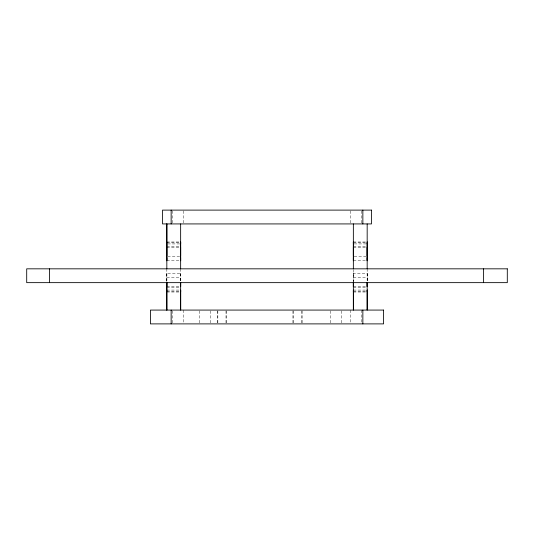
<?xml version="1.0" encoding="UTF-8"?>
<svg xmlns="http://www.w3.org/2000/svg" width="534" height="534" viewBox="0 0 534 534"><rect width="100%" height="100%" fill="white"/><g stroke="black" fill="none" stroke-linecap="round" stroke-linejoin="round"><path stroke-width="0.4" stroke-dasharray="2.67 2" d="M166.828 281.578L166.842 273.201L180.659 273.201L180.666 276.332M367.185 278.267L367.192 281.578L367.178 273.201L353.361 273.201L353.354 281.578L353.368 278.267M367.178 276.332L367.178 273.201M180.659 273.201L180.652 281.578L180.666 278.267M166.828 241.989L179.851 241.989M353.374 241.989L366.377 241.989M166.828 242.556L179.851 242.556M353.354 242.556L366.371 242.556M167.643 243.918L179.851 243.918M354.162 243.918L366.377 243.918M166.828 246.207L179.831 246.207M353.348 246.207L366.351 246.207M166.848 247.315L179.851 247.315M353.374 247.315L366.377 247.315M167.643 256.58L179.851 256.58M354.169 256.58L366.371 256.58M166.842 260.799L179.845 260.799M353.361 260.799L366.364 260.799M166.835 277.42L180.666 277.42M353.354 277.42L367.185 277.42M166.848 286.685L179.858 286.685M353.374 286.685L366.377 286.685M166.828 287.793L179.838 287.793M353.348 287.793L366.357 287.793M166.848 290.082L179.858 290.082M353.374 290.082L366.377 290.082M166.848 291.444L179.858 291.444M353.368 291.444L366.377 291.444M166.828 292.011L179.858 292.011M353.348 292.011L366.377 292.011M353.361 273.201L353.368 276.332M166.842 273.201L166.848 281.578M367.172 268.829L367.172 281.832M361.304 210.923L361.304 223.926M361.324 310.074L361.324 323.077M353.354 269.643L353.354 281.832M350.591 210.923L350.591 223.926M350.558 310.074L350.558 323.077M341.353 310.888L341.353 323.891M330.473 310.888L330.473 323.891M302.137 310.888L302.137 323.891M301.617 310.888L301.617 323.891M293.453 310.888L293.453 323.077M292.932 310.888L292.932 323.891M226.523 310.888L226.523 323.891M226.002 310.888L226.002 323.891M217.845 310.888L217.845 323.891M217.325 310.888L217.325 323.077M210.529 310.888L210.529 323.891M199.656 310.888L199.656 323.891M183.442 210.923L183.442 223.926M183.442 310.074L183.442 323.077M180.646 268.829L180.646 281.832M172.676 210.923L172.676 223.926M172.669 310.888L172.669 323.077M166.828 268.829L166.828 281.832"/><path stroke-width="0.8" d="M166.828 242.536L166.848 242.096M166.848 310.074L166.828 290.082M166.828 286.685L166.828 282.373M166.828 242.082L166.848 247.315M180.646 243.17L180.652 260.799L180.652 257.668M180.666 242.843L180.646 241.989L180.666 243.918M353.374 290.83L353.374 290.082L353.368 310.074L353.354 282.646M353.348 242.843L353.348 241.989L353.361 260.799L353.354 257.668M353.374 243.17L353.374 243.918M353.374 291.157L353.374 292.011L353.368 291.444M367.192 247.315L367.178 260.799L367.172 257.668M367.165 242.276L367.185 241.989M367.192 290.83L367.192 290.082L367.192 310.074L367.172 282.646M166.828 291.904L166.828 291.157M180.646 291.464L180.646 292.011L180.646 291.157M367.192 243.918L367.192 242.082M367.192 291.711L367.172 291.157M367.165 243.17L367.172 255.733M353.348 247.315L353.354 255.733M180.646 247.315L180.646 255.733M180.672 290.83L180.672 290.082L180.666 310.074L180.646 282.646M166.848 242.276L166.848 242.843M166.828 243.17L166.842 260.799L166.835 257.668M166.828 247.315L166.835 255.733M166.848 282.373L166.848 291.157M483.604 268.829L483.604 282.646M367.172 223.926L367.172 268.829M362.853 210.109L362.853 223.926M362.853 310.074L362.853 323.891M353.354 223.926L353.354 268.829M180.646 223.926L180.646 268.829M171.147 210.109L171.147 223.926M171.147 310.074L171.147 323.891M166.848 223.926L166.848 242.556M166.828 223.926L166.828 268.829M166.828 282.646L166.828 310.074M49.529 268.829L49.529 282.646M180.652 282.373L180.646 286.685L180.666 282.373M353.354 282.373L353.348 286.685L353.368 282.373M367.172 282.373L367.172 286.685L367.192 282.373M371.484 210.109L162.516 210.109L162.516 223.926L371.484 223.926L371.484 210.109M507.3 268.829L26.7 268.829L26.7 282.646L507.3 282.646L507.3 268.829M383.579 310.074L150.421 310.074L150.421 323.891L383.579 323.891L383.579 310.074"/></g></svg>
